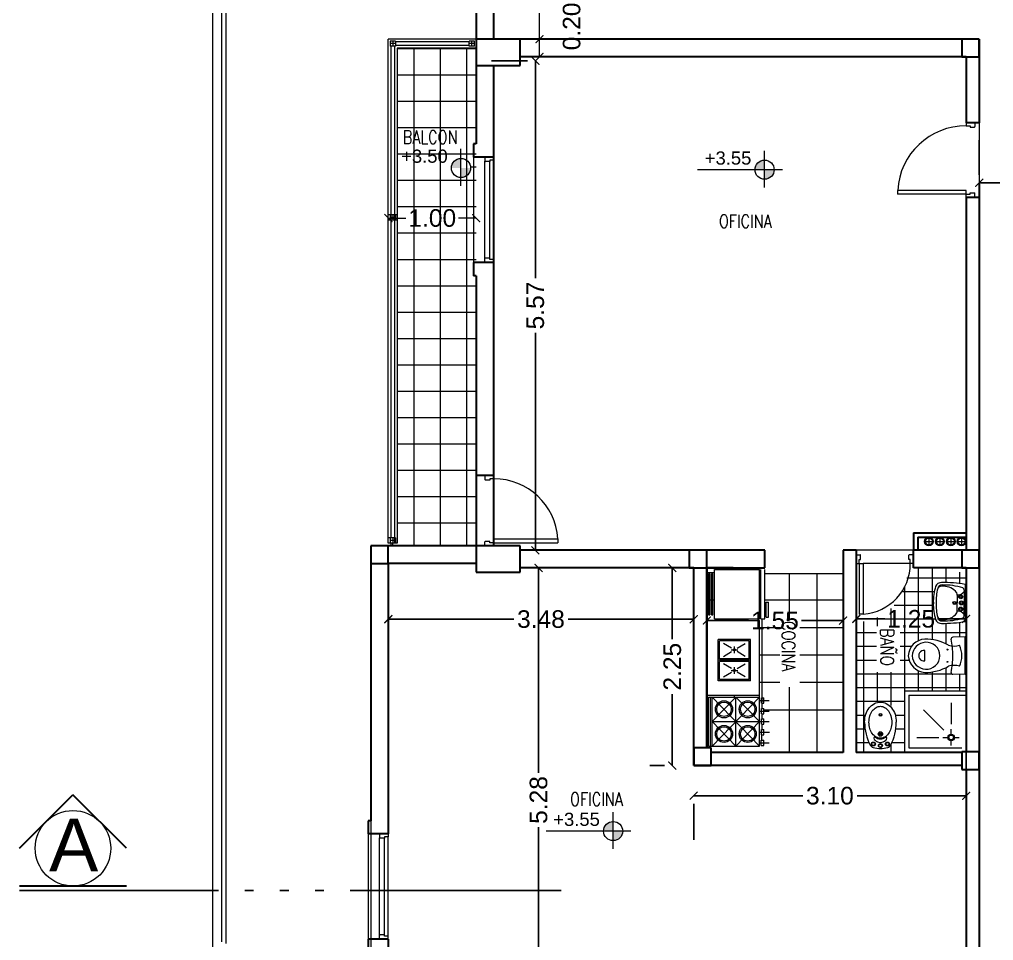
# Model space of a CAD drawing. Header units: millimetres. Extents: x 1578 to 2210, y 899 to 1032.
# Drawn here: x 1728.46 to 1739.54, y 992.49 to 1002.98 of the extents above; entities that cross this region are included whole.
import ezdxf

# ---------------------------------------------------------------- set-up
doc = ezdxf.new("R2010")
doc.units = ezdxf.units.MM
doc.linetypes.add('ACAD_ISO05W100', pattern=[36, 24, -3, 0, -3, 0, -3, 0, -3])
for name, color, linetype, lineweight in [('CARPINTERIA', 7, 'Continuous', 18), ('COTAS', 7, 'Continuous', 15), ('ESTRUCTURA', 3, 'Continuous', 30), ('LINEA DE CORTE', 7, 'ACAD_ISO05W100', 60), ('MUROS', 1, 'Continuous', 30), ('PISOS', 9, 'Continuous', 9), ('SANITARIOS', 7, 'Continuous', 20), ('TRAMAS', 7, 'Continuous', 15), ('UMBRALES', 7, 'Continuous', 18)]:
    doc.layers.add(name, color=color, linetype=linetype, lineweight=lineweight)
doc.styles.add('ROMANS', font='romans', dxfattribs={"height": 0.06})
doc.styles.add('STYLE1', font='ARIAL.TTF')
doc.dimstyles.get("Standard").update_dxf_attribs({"dimscale": 0, "dimtxt": 0.2, "dimasz": 0.09, "dimexe": 0.09, "dimexo": 0.5, "dimgap": 0.05, "dimtad": 0, "dimzin": 0, "dimdsep": 46, "dimtxsty": 'STYLE1', "dimblk1": 'ARCHTICK', "dimblk2": 'ARCHTICK', "dimsah": 1, "dimcen": 0, "dimadec": 0, "dimazin": 0, "dimtfac": 1, "dimtofl": 0, "dimtmove": 2, "dimatfit": 3, "dimldrblk": 'ARCHTICK', "dimfxl": 1, "dimtolj": 1, "dimtzin": 0, "dimarcsym": 0})

# ---------------------------------------------------------------- blocks, each defined once
blk = doc.blocks.new('_ARCHTICK')
at = {"color": 0, "linetype": 'ByBlock', "const_width": 0.15}
blk.add_lwpolyline([(-0.5, -0.5), (0.5, 0.5)], dxfattribs=at)
blk = doc.blocks.new('*D129')
at = {"layer": 'DEFPOINTS', "color": 0}
for p in [(1739.379, 1001.119), (1739.379, 1001.102), (1740.579, 996.122)]:
    blk.add_point(p, dxfattribs=at)
at = {"layer": 'TRAMAS', "color": 0, "lineweight": -2}
for p, q in [((1739.379, 1001.602), (1739.379, 1001.209)), ((1740.579, 996.622), (1740.579, 1001.209)), ((1739.379, 1001.119), (1739.679, 1001.119)), ((1740.579, 1001.119), (1740.279, 1001.119))]:
    blk.add_line(p, q, dxfattribs=at)
at = {"layer": 'TRAMAS', "color": 0, "lineweight": -2, "xscale": 0.09, "yscale": 0.09, "zscale": 0.09, "rotation": 180}
blk.add_blockref('_ARCHTICK', (1739.379, 1001.119), dxfattribs=at)
at = {"layer": 'TRAMAS', "color": 0, "lineweight": -2, "xscale": 0.09, "yscale": 0.09, "zscale": 0.09}
blk.add_blockref('_ARCHTICK', (1740.579, 1001.119), dxfattribs=at)
at = {"layer": 'TRAMAS', "color": 0, "insert": (1739.979, 1001.119), "char_height": 0.2, "attachment_point": 5, "style": 'STYLE1'}
blk.add_mtext('\\A1;1.20', dxfattribs=at)
blk = doc.blocks.new('*D130')
at = {"layer": 'DEFPOINTS', "color": 0}
for p in [(1737.979, 996.785), (1739.229, 996.735), (1737.979, 996.154)]:
    blk.add_point(p, dxfattribs=at)
at = {"layer": 'TRAMAS', "color": 0, "lineweight": -2}
for p, q in [((1737.979, 996.285), (1737.979, 996.064)), ((1739.229, 996.235), (1739.229, 996.064)), ((1737.979, 996.154), (1738.303, 996.154)), ((1739.229, 996.154), (1738.905, 996.154))]:
    blk.add_line(p, q, dxfattribs=at)
at = {"layer": 'TRAMAS', "color": 0, "lineweight": -2, "xscale": 0.09, "yscale": 0.09, "zscale": 0.09, "rotation": 180}
blk.add_blockref('_ARCHTICK', (1737.979, 996.154), dxfattribs=at)
at = {"layer": 'TRAMAS', "color": 0, "lineweight": -2, "xscale": 0.09, "yscale": 0.09, "zscale": 0.09}
blk.add_blockref('_ARCHTICK', (1739.229, 996.154), dxfattribs=at)
at = {"layer": 'TRAMAS', "color": 0, "insert": (1738.604, 996.154), "char_height": 0.2, "attachment_point": 5, "style": 'STYLE1'}
blk.add_mtext('\\A1;1.25', dxfattribs=at)
blk = doc.blocks.new('*D131')
at = {"layer": 'DEFPOINTS', "color": 0}
for p in [(1736.279, 996.135), (1736.279, 996.135), (1737.829, 996.154)]:
    blk.add_point(p, dxfattribs=at)
at = {"layer": 'TRAMAS', "color": 0, "lineweight": -2}
for p, q in [((1736.279, 996.135), (1736.753, 996.135)), ((1737.829, 996.135), (1737.355, 996.135)), ((1736.279, 995.635), (1736.279, 996.045)), ((1737.829, 995.654), (1737.829, 996.045))]:
    blk.add_line(p, q, dxfattribs=at)
at = {"layer": 'TRAMAS', "color": 0, "lineweight": -2, "xscale": 0.09, "yscale": 0.09, "zscale": 0.09, "rotation": 180}
blk.add_blockref('_ARCHTICK', (1736.279, 996.135), dxfattribs=at)
at = {"layer": 'TRAMAS', "color": 0, "lineweight": -2, "xscale": 0.09, "yscale": 0.09, "zscale": 0.09}
blk.add_blockref('_ARCHTICK', (1737.829, 996.135), dxfattribs=at)
at = {"layer": 'TRAMAS', "color": 0, "insert": (1737.054, 996.135), "char_height": 0.2, "attachment_point": 5, "style": 'STYLE1'}
blk.add_mtext('\\A1;1.55', dxfattribs=at)
blk = doc.blocks.new('*D132')
at = {"layer": 'DEFPOINTS', "color": 0}
for p in [(1732.654, 996.785), (1736.129, 996.735), (1732.654, 996.151)]:
    blk.add_point(p, dxfattribs=at)
at = {"layer": 'TRAMAS', "color": 0, "lineweight": -2}
for p, q in [((1732.654, 996.285), (1732.654, 996.061)), ((1736.129, 996.235), (1736.129, 996.061)), ((1732.654, 996.151), (1734.082, 996.151)), ((1736.129, 996.151), (1734.701, 996.151))]:
    blk.add_line(p, q, dxfattribs=at)
at = {"layer": 'TRAMAS', "color": 0, "lineweight": -2, "xscale": 0.09, "yscale": 0.09, "zscale": 0.09, "rotation": 180}
blk.add_blockref('_ARCHTICK', (1732.654, 996.151), dxfattribs=at)
at = {"layer": 'TRAMAS', "color": 0, "lineweight": -2, "xscale": 0.09, "yscale": 0.09, "zscale": 0.09}
blk.add_blockref('_ARCHTICK', (1736.129, 996.151), dxfattribs=at)
at = {"layer": 'TRAMAS', "color": 0, "insert": (1734.391, 996.151), "char_height": 0.2, "attachment_point": 5, "style": 'STYLE1'}
blk.add_mtext('\\A1;3.48', dxfattribs=at)
blk = doc.blocks.new('*D133')
at = {"layer": 'DEFPOINTS', "color": 0}
for p in [(1734.33, 1002.507), (1734.154, 996.935), (1734.327, 996.935)]:
    blk.add_point(p, dxfattribs=at)
at = {"layer": 'TRAMAS', "color": 0, "lineweight": -2}
for p, q in [((1733.83, 1002.507), (1734.237, 1002.507)), ((1734.327, 1002.507), (1734.327, 1000.031)), ((1734.327, 996.935), (1734.327, 999.411)), ((1734.654, 996.935), (1734.417, 996.935))]:
    blk.add_line(p, q, dxfattribs=at)
at = {"layer": 'TRAMAS', "color": 0, "lineweight": -2, "xscale": 0.09, "yscale": 0.09, "zscale": 0.09}
for p, rotation in [((1734.327, 1002.507), 90), ((1734.327, 996.935), 270)]:
    blk.add_blockref('_ARCHTICK', p, dxfattribs=dict(at, rotation=rotation))
at = {"layer": 'TRAMAS', "color": 0, "insert": (1734.327, 999.721), "char_height": 0.2, "attachment_point": 5, "rotation": 90, "style": 'STYLE1'}
blk.add_mtext('\\A1;5.57', dxfattribs=at)
blk = doc.blocks.new('*D134')
at = {"layer": 'DEFPOINTS', "color": 0}
for p in [(1734.154, 996.735), (1734.154, 991.452), (1734.364, 991.452)]:
    blk.add_point(p, dxfattribs=at)
at = {"layer": 'TRAMAS', "color": 0, "lineweight": -2}
for p, q in [((1734.364, 996.735), (1734.364, 994.403)), ((1734.654, 996.735), (1734.454, 996.735)), ((1734.364, 991.452), (1734.364, 993.783)), ((1734.654, 991.452), (1734.454, 991.452))]:
    blk.add_line(p, q, dxfattribs=at)
at = {"layer": 'TRAMAS', "color": 0, "lineweight": -2, "xscale": 0.09, "yscale": 0.09, "zscale": 0.09}
for p, rotation in [((1734.364, 996.735), 90), ((1734.364, 991.452), 270)]:
    blk.add_blockref('_ARCHTICK', p, dxfattribs=dict(at, rotation=rotation))
at = {"layer": 'TRAMAS', "color": 0, "insert": (1734.364, 994.093), "char_height": 0.2, "attachment_point": 5, "rotation": 90, "style": 'STYLE1'}
blk.add_mtext('\\A1;5.28', dxfattribs=at)
blk = doc.blocks.new('*D122')
at = {"layer": 'COTAS', "color": 0, "lineweight": -2}
for p, q in [((1735.629, 996.735), (1735.796, 996.735)), ((1735.886, 996.735), (1735.886, 995.922)), ((1735.886, 994.485), (1735.886, 995.298)), ((1735.629, 994.485), (1735.796, 994.485))]:
    blk.add_line(p, q, dxfattribs=at)
at = {"layer": 'DEFPOINTS', "color": 0}
for p in [(1736.129, 996.735), (1735.886, 994.485), (1736.129, 994.485)]:
    blk.add_point(p, dxfattribs=at)
at = {"layer": 'COTAS', "color": 0, "lineweight": -2, "xscale": 0.09, "yscale": 0.09, "zscale": 0.09}
for p, rotation in [((1735.886, 996.735), 90), ((1735.886, 994.485), 270)]:
    blk.add_blockref('_ARCHTICK', p, dxfattribs=dict(at, rotation=rotation))
at = {"layer": 'COTAS', "color": 0, "insert": (1735.886, 995.61), "char_height": 0.2, "attachment_point": 5, "rotation": 90, "style": 'STYLE1'}
blk.add_mtext('\\A1;2.25', dxfattribs=at)
blk = doc.blocks.new('*D121')
at = {"layer": 'COTAS', "color": 0, "lineweight": -2}
for p, q in [((1739.229, 994.641), (1739.229, 994.231)), ((1736.129, 994.141), (1737.37, 994.141)), ((1739.229, 994.141), (1737.988, 994.141)), ((1736.129, 993.641), (1736.129, 994.051))]:
    blk.add_line(p, q, dxfattribs=at)
at = {"layer": 'DEFPOINTS', "color": 0}
for p in [(1736.129, 994.141), (1739.229, 994.141), (1739.229, 994.141)]:
    blk.add_point(p, dxfattribs=at)
at = {"layer": 'COTAS', "color": 0, "lineweight": -2, "xscale": 0.09, "yscale": 0.09, "zscale": 0.09, "rotation": 180}
blk.add_blockref('_ARCHTICK', (1736.129, 994.141), dxfattribs=at)
at = {"layer": 'COTAS', "color": 0, "lineweight": -2, "xscale": 0.09, "yscale": 0.09, "zscale": 0.09}
blk.add_blockref('_ARCHTICK', (1739.229, 994.141), dxfattribs=at)
at = {"layer": 'COTAS', "color": 0, "insert": (1737.679, 994.141), "char_height": 0.2, "attachment_point": 5, "style": 'STYLE1'}
blk.add_mtext('\\A1;3.10', dxfattribs=at)

msp = doc.modelspace()

# ---------------------------------------------------------------- hatches: boundary and pattern name
at = {"layer": 'COTAS', "ltscale": 0.1}
h = msp.add_hatch(color=256, dxfattribs=at)
h.paths.add_polyline_path([(1733.481, 1001.287), (1733.589, 1001.287, -0.414214), (1733.481, 1001.178)])
h.paths.add_polyline_path([(1733.481, 1001.396), (1733.481, 1001.287), (1733.372, 1001.287, -0.414214)])
h = msp.add_hatch(color=256, dxfattribs=at)
h.paths.add_polyline_path([(1736.936, 1001.267), (1737.045, 1001.267, -0.414214), (1736.936, 1001.158)])
h.paths.add_polyline_path([(1736.936, 1001.375), (1736.936, 1001.267), (1736.828, 1001.267, -0.414214)])
h = msp.add_hatch(color=256, dxfattribs=at)
h.paths.add_polyline_path([(1735.212, 993.739), (1735.321, 993.739, -0.414214), (1735.212, 993.63)])
h.paths.add_polyline_path([(1735.212, 993.848), (1735.212, 993.739), (1735.103, 993.739, -0.414214)])

# ---------------------------------------------------------------- linework, layer by layer
at = {"color": 0, "linetype": 'ByBlock', "const_width": 0.0135}
msp.add_lwpolyline([(1734.33, 1002.507), (1734.42, 1002.597)], dxfattribs=at)
at = {"layer": 'CARPINTERIA'}
for p, q in [((1739.229, 1001.802), (1739.229, 1001.767)), ((1739.229, 1001.802), (1739.329, 1001.802)), ((1739.229, 1001.767), (1739.274, 1001.767)), ((1739.274, 1001.767), (1739.274, 1001.752)), ((1739.274, 1001.752), (1739.324, 1001.752)), ((1739.329, 1001.802), (1739.329, 1001.757)), ((1733.754, 1001.41), (1733.754, 1001.365)), ((1733.854, 1001.41), (1733.754, 1001.41)), ((1733.854, 1001.41), (1733.854, 1001.375)), ((1733.754, 1000.255), (1733.754, 1001.365)), ((1733.809, 1001.36), (1733.759, 1001.36)), ((1733.854, 1001.375), (1733.809, 1001.375)), ((1733.809, 1001.375), (1733.809, 1001.36)), ((1733.809, 1000.26), (1733.809, 1001.36)), ((1733.854, 1000.245), (1733.854, 1001.375)), ((1739.229, 1001.032), (1738.45, 1001.032)), ((1738.45, 1001.032), (1738.45, 1000.987)), ((1739.229, 1000.987), (1738.45, 1000.987)), ((1739.229, 1000.987), (1739.229, 1001.032)), ((1739.229, 1000.987), (1739.274, 1000.987)), ((1739.229, 1000.952), (1739.229, 1000.987)), ((1739.229, 1000.952), (1739.329, 1000.952)), ((1739.274, 1001.002), (1739.324, 1001.002)), ((1739.274, 1000.987), (1739.274, 1001.002)), ((1739.329, 1000.952), (1739.329, 1000.997)), ((1733.754, 1000.21), (1733.754, 1000.255)), ((1733.854, 1000.21), (1733.754, 1000.21)), ((1733.809, 1000.26), (1733.759, 1000.26)), ((1733.809, 1000.245), (1733.809, 1000.26)), ((1733.854, 1000.245), (1733.809, 1000.245)), ((1733.854, 1000.21), (1733.854, 1000.245)), ((1733.754, 997.785), (1733.754, 997.74)), ((1733.854, 997.785), (1733.754, 997.785)), ((1733.809, 997.735), (1733.759, 997.735)), ((1733.854, 997.75), (1733.809, 997.75)), ((1733.809, 997.75), (1733.809, 997.735)), ((1733.854, 997.785), (1733.854, 997.75)), ((1733.854, 997.785), (1733.854, 997.75)), ((1733.854, 997.065), (1734.583, 997.065)), ((1733.854, 997.02), (1733.854, 997.065)), ((1734.583, 997.065), (1734.583, 997.02)), ((1733.754, 996.985), (1733.754, 997.03)), ((1733.854, 996.985), (1733.754, 996.985)), ((1733.809, 997.035), (1733.759, 997.035)), ((1733.809, 997.02), (1733.809, 997.035)), ((1733.854, 997.02), (1733.809, 997.02)), ((1733.854, 997.02), (1734.583, 997.02)), ((1733.854, 996.985), (1733.854, 997.02)), ((1737.979, 996.885), (1738.024, 996.885)), ((1737.979, 996.785), (1737.979, 996.885)), ((1738.029, 996.83), (1738.029, 996.88)), ((1738.579, 996.83), (1738.579, 996.88)), ((1738.629, 996.885), (1738.584, 996.885)), ((1738.629, 996.785), (1738.629, 996.885)), ((1737.979, 996.785), (1738.014, 996.785)), ((1738.014, 996.83), (1738.029, 996.83)), ((1738.014, 996.785), (1738.014, 996.83)), ((1738.014, 996.785), (1738.014, 996.207)), ((1738.014, 996.785), (1738.059, 996.785)), ((1738.059, 996.785), (1738.059, 996.207)), ((1738.594, 996.83), (1738.579, 996.83)), ((1738.594, 996.785), (1738.594, 996.83)), ((1738.629, 996.785), (1738.594, 996.785)), ((1738.059, 996.207), (1738.014, 996.207)), ((1732.554, 993.707), (1732.554, 993.662)), ((1732.654, 993.707), (1732.554, 993.707)), ((1732.554, 992.552), (1732.554, 993.662)), ((1732.609, 993.657), (1732.559, 993.657)), ((1732.654, 993.672), (1732.609, 993.672)), ((1732.609, 993.672), (1732.609, 993.657)), ((1732.609, 992.557), (1732.609, 993.657)), ((1732.654, 993.707), (1732.654, 993.672)), ((1732.654, 992.542), (1732.654, 993.672)), ((1732.554, 992.507), (1732.554, 992.552)), ((1732.609, 992.557), (1732.559, 992.557)), ((1732.609, 992.542), (1732.609, 992.557)), ((1732.654, 992.542), (1732.609, 992.542)), ((1732.654, 992.507), (1732.654, 992.542)), ((1732.654, 992.507), (1732.554, 992.507))]:
    msp.add_line(p, q, dxfattribs=at)
for centre, radius, start, end in [((1739.229, 1000.987), 0.78, 90, 176.6926), ((1739.324, 1001.757), 0.005, 270, 0), ((1733.759, 1001.365), 0.005, 180, 270), ((1739.324, 1000.997), 0.005, 0, 90), ((1733.759, 1000.255), 0.005, 90, 180), ((1733.759, 997.74), 0.005, 180, 270), ((1733.854, 997.02), 0.73, 3.5342, 90), ((1733.759, 997.03), 0.005, 90, 180), ((1738.024, 996.88), 0.005, 0, 90), ((1738.584, 996.88), 0.005, 90, 180), ((1738.014, 996.785), 0.58, 274.4498, 0), ((1732.559, 993.662), 0.005, 180, 270), ((1732.559, 992.552), 0.005, 90, 180)]:
    msp.add_arc(centre, radius, start, end, dxfattribs=at)
at = {"layer": 'COTAS', "ltscale": 0.05}
for p, q in [((1734.375, 1002.552), (1734.375, 1003.441)), ((1734.654, 1002.552), (1734.465, 1002.552)), ((1732.654, 1000.716), (1732.854, 1000.716)), ((1733.654, 1000.716), (1733.454, 1000.716))]:
    msp.add_line(p, q, dxfattribs=at)
at = {"layer": 'COTAS', "ltscale": 0.1}
for p, q in [((1733.481, 1001.084), (1733.481, 1001.503)), ((1736.936, 1001.063), (1736.936, 1001.483)), ((1737.14, 1001.267), (1736.173, 1001.267)), ((1738.806, 997.085), (1738.806, 996.985)), ((1738.931, 997.085), (1738.931, 996.985)), ((1739.056, 997.085), (1739.056, 996.985)), ((1739.177, 997.085), (1739.177, 996.985)), ((1738.756, 997.035), (1738.856, 997.035)), ((1738.881, 997.035), (1738.981, 997.035)), ((1739.006, 997.035), (1739.106, 997.035)), ((1739.127, 997.035), (1739.227, 997.035)), ((1735.212, 993.536), (1735.212, 993.955)), ((1735.415, 993.739), (1734.449, 993.739))]:
    msp.add_line(p, q, dxfattribs=at)
for centre, radius in [((1733.481, 1001.287), 0.109), ((1736.936, 1001.267), 0.109), ((1729.065, 993.543), 0.43), ((1735.212, 993.739), 0.109)]:
    msp.add_circle(centre, radius, dxfattribs=at)
at = {"layer": 'ESTRUCTURA', "ltscale": 0.05}
for p, q in [((1733.654, 1002.752), (1733.654, 1002.452)), ((1734.154, 1002.752), (1733.654, 1002.752)), ((1734.154, 1002.452), (1734.154, 1002.752)), ((1739.179, 1002.752), (1739.179, 1002.552)), ((1739.379, 1002.752), (1739.179, 1002.752)), ((1739.379, 1002.552), (1739.379, 1002.752)), ((1739.179, 1002.552), (1739.379, 1002.552)), ((1733.654, 1002.452), (1734.154, 1002.452)), ((1732.454, 996.985), (1732.454, 996.785)), ((1732.654, 996.985), (1732.454, 996.985)), ((1732.654, 996.785), (1732.654, 996.985)), ((1733.654, 996.985), (1733.654, 996.685)), ((1734.154, 996.985), (1733.654, 996.985)), ((1734.154, 996.685), (1734.154, 996.985)), ((1736.079, 996.935), (1736.079, 996.735)), ((1736.279, 996.935), (1736.079, 996.935)), ((1736.279, 996.735), (1736.279, 996.935)), ((1739.179, 996.935), (1739.179, 996.735)), ((1739.379, 996.935), (1739.179, 996.935)), ((1739.379, 996.735), (1739.379, 996.935)), ((1732.454, 996.785), (1732.654, 996.785)), ((1736.079, 996.735), (1736.279, 996.735)), ((1739.179, 996.735), (1739.379, 996.735)), ((1733.654, 996.685), (1734.154, 996.685)), ((1736.129, 994.685), (1736.129, 994.485)), ((1736.329, 994.685), (1736.129, 994.685)), ((1736.329, 994.485), (1736.329, 994.685)), ((1739.179, 994.641), (1739.179, 994.441)), ((1739.379, 994.641), (1739.179, 994.641)), ((1739.379, 994.441), (1739.379, 994.641)), ((1736.129, 994.485), (1736.329, 994.485)), ((1739.179, 994.441), (1739.379, 994.441))]:
    msp.add_line(p, q, dxfattribs=at)
at = {"layer": 'LINEA DE CORTE', "lineweight": -2, "ltscale": 0.1}
msp.add_line((1734.62, 993.063), (1728.457, 993.063), dxfattribs=at)
at = {"layer": 'MUROS'}
for p, q in [((1733.654, 1004.952), (1733.654, 1001.56)), ((1733.854, 1002.752), (1733.854, 1004.952)), ((1739.379, 1002.752), (1734.154, 1002.752)), ((1739.379, 1002.752), (1739.379, 1001.802)), ((1739.229, 1002.552), (1734.154, 1002.552)), ((1739.229, 1002.552), (1739.229, 1001.802)), ((1733.854, 996.985), (1733.854, 1002.452)), ((1739.379, 1001.802), (1739.229, 1001.802)), ((1733.654, 1001.56), (1733.624, 1001.56)), ((1733.624, 1001.56), (1733.624, 1001.41)), ((1733.854, 1001.41), (1733.624, 1001.41)), ((1739.379, 1001.102), (1739.379, 991.052)), ((1739.229, 1000.952), (1739.229, 996.935)), ((1739.379, 1000.952), (1739.229, 1000.952)), ((1733.854, 1000.21), (1733.624, 1000.21)), ((1733.624, 1000.21), (1733.624, 1000.06)), ((1733.654, 1000.06), (1733.624, 1000.06)), ((1733.654, 1000.06), (1733.654, 996.985)), ((1733.854, 997.785), (1733.654, 997.785)), ((1738.629, 997.135), (1738.629, 996.935)), ((1738.629, 997.135), (1739.229, 997.135)), ((1738.679, 997.085), (1739.229, 997.085)), ((1738.679, 997.085), (1738.679, 996.935)), ((1739.229, 997.085), (1739.229, 996.935)), ((1732.454, 996.985), (1732.454, 993.857)), ((1733.654, 996.985), (1732.454, 996.985)), ((1736.94, 996.935), (1734.154, 996.935)), ((1736.94, 996.735), (1736.94, 996.935)), ((1737.829, 996.935), (1737.829, 994.635)), ((1737.979, 996.935), (1737.829, 996.935)), ((1737.979, 996.935), (1737.979, 994.635)), ((1739.229, 996.935), (1738.629, 996.935)), ((1738.629, 996.735), (1738.629, 996.935)), ((1739.229, 996.935), (1738.679, 996.935)), ((1739.229, 996.935), (1738.779, 996.935)), ((1732.654, 996.785), (1732.654, 993.707)), ((1733.654, 996.785), (1732.654, 996.785)), ((1736.129, 996.735), (1734.154, 996.735)), ((1736.129, 994.485), (1736.129, 996.735)), ((1736.579, 996.735), (1736.279, 996.735)), ((1736.279, 996.735), (1736.279, 994.685)), ((1736.279, 994.685), (1736.279, 996.735)), ((1736.279, 996.735), (1736.94, 996.735)), ((1739.229, 996.735), (1738.629, 996.735)), ((1739.229, 996.735), (1739.229, 994.641)), ((1739.229, 996.685), (1739.229, 995.285)), ((1739.229, 995.285), (1739.229, 994.685)), ((1737.829, 994.635), (1736.329, 994.635)), ((1738.929, 994.635), (1737.979, 994.635)), ((1739.179, 994.635), (1737.979, 994.635)), ((1739.179, 994.485), (1736.129, 994.485)), ((1739.229, 994.441), (1739.229, 991.052)), ((1732.454, 993.857), (1732.424, 993.857)), ((1732.424, 993.857), (1732.424, 993.707)), ((1732.654, 993.707), (1732.424, 993.707)), ((1732.654, 992.507), (1732.424, 992.507)), ((1732.424, 992.507), (1732.424, 992.357)), ((1732.654, 992.507), (1732.654, 991.402))]:
    msp.add_line(p, q, dxfattribs=at)
at = {"layer": 'MUROS', "color": 0, "ltscale": 0.15}
for p, q in [((1728.457, 993.543), (1729.065, 994.151)), ((1729.674, 993.543), (1729.065, 994.151)), ((1729.674, 993.113), (1728.457, 993.113))]:
    msp.add_line(p, q, dxfattribs=at)
at = {"layer": 'PISOS', "ltscale": 0.05}
for p, q in [((1733.654, 1002.643), (1732.754, 1002.643)), ((1732.948, 996.985), (1732.948, 1002.652)), ((1733.248, 996.985), (1733.248, 1002.652)), ((1733.548, 996.985), (1733.548, 1002.652)), ((1733.654, 1002.343), (1732.754, 1002.343)), ((1733.654, 1002.043), (1732.754, 1002.043)), ((1733.654, 1001.743), (1732.754, 1001.743)), ((1733.654, 1001.443), (1732.754, 1001.443)), ((1733.654, 1001.297), (1733.589, 1001.297)), ((1733.654, 1001.143), (1732.754, 1001.143)), ((1733.654, 1000.843), (1732.754, 1000.843)), ((1733.654, 1000.543), (1732.754, 1000.543)), ((1733.654, 1000.243), (1732.754, 1000.243)), ((1733.654, 999.943), (1732.754, 999.943)), ((1733.654, 999.643), (1732.754, 999.643)), ((1733.654, 999.343), (1732.754, 999.343)), ((1733.654, 999.043), (1732.754, 999.043)), ((1733.654, 998.743), (1732.754, 998.743)), ((1733.654, 998.443), (1732.754, 998.443)), ((1733.654, 998.143), (1732.754, 998.143)), ((1733.654, 997.843), (1732.754, 997.843)), ((1733.654, 997.543), (1732.754, 997.543)), ((1733.654, 997.243), (1732.754, 997.243)), ((1738.685, 996.735), (1738.685, 995.906)), ((1738.842, 996.735), (1738.842, 995.918)), ((1738.998, 996.735), (1738.998, 996.567)), ((1736.364, 996.679), (1736.279, 996.679)), ((1737.829, 996.667), (1736.94, 996.667)), ((1737.216, 996.667), (1737.216, 996.152)), ((1737.529, 996.667), (1737.529, 994.635)), ((1738.554, 996.623), (1739.229, 996.623)), ((1739.154, 996.685), (1739.154, 996.555)), ((1738.529, 996.517), (1738.529, 995.335)), ((1738.51, 996.467), (1738.867, 996.467)), ((1739.22, 996.467), (1739.229, 996.467)), ((1736.299, 996.367), (1736.279, 996.367)), ((1736.33, 996.367), (1736.313, 996.367)), ((1736.364, 996.367), (1736.345, 996.367)), ((1737.829, 996.367), (1736.94, 996.367)), ((1738.409, 996.31), (1738.856, 996.31)), ((1739.22, 996.31), (1739.229, 996.31)), ((1738.217, 996.171), (1738.217, 996.07)), ((1738.373, 996.274), (1738.373, 996.07)), ((1736.591, 996.155), (1736.591, 996.135)), ((1736.904, 996.155), (1736.904, 995.205)), ((1738.06, 996.126), (1738.06, 994.649)), ((1738.175, 996.154), (1738.88, 996.154)), ((1738.998, 996.104), (1738.998, 995.871)), ((1739.154, 996.116), (1739.154, 995.947)), ((1739.22, 996.154), (1739.229, 996.154)), ((1737.111, 996.054), (1736.879, 996.054)), ((1737.829, 996.054), (1737.336, 996.054)), ((1737.979, 995.998), (1738.21, 995.998)), ((1738.478, 995.998), (1739.229, 995.998)), ((1737.979, 995.842), (1738.21, 995.842)), ((1738.478, 995.842), (1738.608, 995.842)), ((1739.22, 995.842), (1739.229, 995.842)), ((1737.111, 995.742), (1736.879, 995.742)), ((1737.829, 995.742), (1737.336, 995.742)), ((1737.979, 995.685), (1738.21, 995.685)), ((1738.478, 995.685), (1738.579, 995.685)), ((1739.22, 995.685), (1739.229, 995.685)), ((1737.979, 995.529), (1739.065, 995.529)), ((1738.217, 995.546), (1738.217, 995.209)), ((1738.373, 995.546), (1738.373, 995.168)), ((1738.685, 995.564), (1738.685, 995.335)), ((1738.842, 995.55), (1738.842, 995.335)), ((1738.998, 995.598), (1738.998, 995.335)), ((1739.154, 995.523), (1739.154, 995.335)), ((1739.22, 995.529), (1739.229, 995.529)), ((1737.111, 995.429), (1736.879, 995.429)), ((1737.829, 995.429), (1737.336, 995.429)), ((1736.591, 995.285), (1736.591, 995.265)), ((1737.216, 995.376), (1737.216, 994.635)), ((1737.979, 995.373), (1739.229, 995.373)), ((1736.904, 995.195), (1736.904, 995.135)), ((1737.979, 995.217), (1738.529, 995.217)), ((1736.904, 995.075), (1736.904, 995.015)), ((1737.829, 995.117), (1736.929, 995.117)), ((1736.904, 994.955), (1736.904, 994.895)), ((1737.979, 995.06), (1738.086, 995.06)), ((1738.086, 995.06), (1738.086, 995.06)), ((1738.239, 995.06), (1738.269, 995.06)), ((1738.422, 995.06), (1738.529, 995.06)), ((1738.422, 995.06), (1738.422, 995.06)), ((1737.979, 994.904), (1738.079, 994.904)), ((1738.429, 994.904), (1738.529, 994.904)), ((1736.902, 994.835), (1736.902, 994.774)), ((1737.979, 994.748), (1738.122, 994.748)), ((1738.386, 994.748), (1738.529, 994.748)), ((1738.373, 994.721), (1738.373, 994.635))]:
    msp.add_line(p, q, dxfattribs=at)
at = {"layer": 'SANITARIOS'}
for p, q in [((1732.734, 1002.732), (1732.674, 1002.732)), ((1732.674, 1002.732), (1732.674, 1002.672)), ((1732.704, 1002.732), (1732.704, 1002.672)), ((1732.734, 1002.732), (1732.734, 1002.672)), ((1733.574, 1002.722), (1732.734, 1002.722)), ((1733.634, 1002.732), (1733.574, 1002.732)), ((1733.574, 1002.672), (1733.574, 1002.732)), ((1733.604, 1002.672), (1733.604, 1002.732)), ((1733.634, 1002.672), (1733.634, 1002.732)), ((1732.734, 1002.702), (1732.674, 1002.702)), ((1732.734, 1002.672), (1732.674, 1002.672)), ((1732.684, 1002.672), (1732.684, 997.075)), ((1732.724, 1002.672), (1732.724, 997.015)), ((1733.574, 1002.682), (1732.734, 1002.682)), ((1733.634, 1002.702), (1733.574, 1002.702)), ((1733.634, 1002.672), (1733.574, 1002.672)), ((1732.754, 1000.752), (1732.654, 1000.752)), ((1732.734, 1000.752), (1732.674, 1000.752)), ((1732.674, 1000.752), (1732.674, 1000.692)), ((1732.674, 1000.752), (1732.674, 1000.692)), ((1732.734, 1000.722), (1732.674, 1000.722)), ((1732.734, 1000.722), (1732.674, 1000.722)), ((1732.704, 1000.752), (1732.704, 1000.692)), ((1732.704, 1000.752), (1732.704, 1000.692)), ((1732.734, 1000.752), (1732.734, 1000.692)), ((1732.734, 1000.752), (1732.734, 1000.692)), ((1732.754, 1000.692), (1732.654, 1000.692)), ((1732.734, 1000.692), (1732.674, 1000.692)), ((1732.734, 997.075), (1732.654, 997.075)), ((1732.674, 997.075), (1732.674, 997.015)), ((1732.704, 997.075), (1732.704, 997.015)), ((1732.734, 997.075), (1732.734, 997.015)), ((1732.754, 997.015), (1732.654, 997.015)), ((1732.734, 997.045), (1732.674, 997.045)), ((1732.684, 997.015), (1732.684, 996.985)), ((1732.704, 996.985), (1732.704, 997.015)), ((1736.299, 996.202), (1736.299, 996.669)), ((1736.299, 996.669), (1736.313, 996.669)), ((1736.313, 996.202), (1736.313, 996.669)), ((1736.33, 996.202), (1736.33, 996.669)), ((1736.33, 996.669), (1736.345, 996.669)), ((1736.345, 996.202), (1736.345, 996.669)), ((1736.364, 996.155), (1736.364, 996.715)), ((1736.364, 996.715), (1736.879, 996.715)), ((1736.879, 996.155), (1736.879, 996.715)), ((1736.894, 996.155), (1736.894, 996.715)), ((1736.94, 996.155), (1736.94, 996.715)), ((1739.22, 996.546), (1739.22, 996.126)), ((1739.129, 996.423), (1739.128, 996.336)), ((1739.207, 996.481), (1739.207, 996.336)), ((1736.952, 996.343), (1736.979, 996.343)), ((1736.952, 996.172), (1736.952, 996.343)), ((1736.979, 996.172), (1736.979, 996.343)), ((1739.129, 996.248), (1739.128, 996.336)), ((1739.207, 996.191), (1739.207, 996.335)), ((1736.299, 996.202), (1736.313, 996.202)), ((1736.33, 996.202), (1736.345, 996.202)), ((1736.879, 996.172), (1736.894, 996.172)), ((1736.952, 996.172), (1736.979, 996.172)), ((1736.279, 996.135), (1736.879, 996.135)), ((1736.364, 996.155), (1736.879, 996.155)), ((1736.879, 995.235), (1736.879, 996.135)), ((1736.894, 996.155), (1736.94, 996.155)), ((1739.22, 995.949), (1739.077, 995.945)), ((1739.22, 995.521), (1739.22, 995.949)), ((1736.408, 995.451), (1736.408, 995.919)), ((1736.776, 995.451), (1736.776, 995.919)), ((1738.758, 995.677), (1738.758, 995.793)), ((1739.22, 995.521), (1739.077, 995.525)), ((1736.279, 995.285), (1736.879, 995.285)), ((1738.529, 995.335), (1739.229, 995.335)), ((1738.579, 995.285), (1739.229, 995.285)), ((1736.299, 994.705), (1736.299, 995.265)), ((1736.299, 995.265), (1736.879, 995.265)), ((1736.319, 994.705), (1736.319, 995.265)), ((1736.339, 994.705), (1736.339, 995.265)), ((1736.879, 994.705), (1736.879, 995.265)), ((1736.899, 995.195), (1736.899, 995.255)), ((1736.899, 995.255), (1736.929, 995.255)), ((1736.899, 995.195), (1736.929, 995.195)), ((1736.929, 995.195), (1736.929, 995.255)), ((1736.899, 995.075), (1736.899, 995.135)), ((1736.899, 995.135), (1736.929, 995.135)), ((1736.899, 995.075), (1736.929, 995.075)), ((1736.929, 995.075), (1736.929, 995.135)), ((1736.899, 995.015), (1736.929, 995.015)), ((1736.899, 994.955), (1736.899, 995.015)), ((1736.899, 994.955), (1736.929, 994.955)), ((1736.929, 994.955), (1736.929, 995.015)), ((1736.899, 994.895), (1736.929, 994.895)), ((1736.899, 994.835), (1736.899, 994.895)), ((1736.929, 994.835), (1736.929, 994.895)), ((1738.236, 994.844), (1738.273, 994.844)), ((1736.898, 994.714), (1736.898, 994.774)), ((1736.898, 994.774), (1736.928, 994.774)), ((1736.899, 994.835), (1736.929, 994.835)), ((1736.928, 994.714), (1736.928, 994.774)), ((1736.299, 994.705), (1736.879, 994.705)), ((1736.898, 994.714), (1736.928, 994.714))]:
    msp.add_line(p, q, dxfattribs=at)
at = {"layer": 'SANITARIOS', "ltscale": 0.1}
for p, q in [((1736.776, 995.919), (1736.408, 995.919)), ((1736.776, 995.451), (1736.408, 995.451)), ((1738.529, 995.335), (1738.529, 994.635)), ((1738.579, 995.285), (1738.579, 994.685)), ((1738.579, 994.685), (1739.179, 994.685))]:
    msp.add_line(p, q, dxfattribs=at)
at = {"layer": 'SANITARIOS'}
msp.add_lwpolyline([(1738.074, 994.977, -0.078096), (1738.088, 995.068, -0.087581), (1738.127, 995.141, -0.105483), (1738.187, 995.192, -0.122922), (1738.254, 995.208, -0.122922), (1738.32, 995.192, -0.105483), (1738.381, 995.141, -0.087581), (1738.42, 995.068, -0.078096), (1738.434, 994.977, -0.078096)], format="xyb", dxfattribs=at)
msp.add_lwpolyline([(1738.124, 994.977, -0.072126), (1738.134, 995.049, -0.083404), (1738.162, 995.106, -0.106649), (1738.207, 995.146, -0.131998), (1738.254, 995.159, -0.131998), (1738.301, 995.146, -0.106649), (1738.346, 995.106, -0.083404), (1738.373, 995.049, -0.072126), (1738.384, 994.977, -0.072126), (1738.373, 994.905, -0.083404), (1738.346, 994.848, -0.106649), (1738.301, 994.808, -0.131998), (1738.254, 994.795, -0.131998), (1738.207, 994.808, -0.106649), (1738.162, 994.848, -0.083404), (1738.134, 994.905, -0.072126)], format="xyb", close=True, dxfattribs=at)
for centre, radius in [((1739.169, 996.406), 0.0225), ((1739.169, 996.406), 0.0125), ((1739.097, 996.336), 0.0175), ((1739.097, 996.336), 0.0125), ((1739.167, 996.266), 0.0225), ((1739.175, 996.336), 0.0225), ((1739.175, 996.336), 0.0125), ((1739.167, 996.266), 0.0125), ((1739.016, 995.805), 0.005), ((1739.016, 995.665), 0.005), ((1738.254, 995.062), 0.015), ((1738.254, 994.844), 0.0255), ((1738.254, 994.844), 0.015), ((1738.174, 994.73), 0.0225), ((1738.174, 994.73), 0.0175), ((1738.254, 994.712), 0.0225), ((1738.254, 994.712), 0.0175), ((1738.334, 994.73), 0.0225), ((1738.334, 994.73), 0.0175)]:
    msp.add_circle(centre, radius, dxfattribs=at)
at = {"layer": 'SANITARIOS', "ltscale": 0.1}
for centre in [(1736.474, 995.125), (1736.744, 995.125), (1736.474, 994.845), (1736.744, 994.845)]:
    msp.add_circle(centre, 0.0972, dxfattribs=at)
at = {"layer": 'SANITARIOS'}
for centre, radius, start, end in [((1739.427, 996.354), 0.571, 162.6387, 181.8446), ((1738.947, 996.497), 0.0706, 87.6968, 157.0165), ((1738.95, 996.48), 0.0473, 89.1239, 171.1692), ((1738.954, 996.492), 0.0484, 86.5617, 170.9363), ((1738.964, 995.072), 1.496, 80.1616, 90.5414), ((1738.963, 996.318), 0.209, 46.5129, 93.3211), ((1738.98, 995.853), 0.687, 71.9157, 91.9496), ((1739.176, 996.481), 0.0314, 359.6348, 55.834), ((1739.544, 996.344), 0.657, 166.3048, 180.7343), ((1739.066, 996.422), 0.0628, 1.2573, 49.741), ((1739.134, 996.514), 0.0864, 266.1572, 327.7244), ((1739.427, 996.317), 0.571, 178.1554, 197.3613), ((1739.544, 996.327), 0.657, 179.2657, 193.6952), ((1738.95, 996.192), 0.0473, 188.8308, 270.8761), ((1738.954, 996.179), 0.0484, 189.0637, 273.4383), ((1738.963, 996.353), 0.209, 266.6789, 313.4871), ((1739.066, 996.249), 0.0628, 310.259, 358.7427), ((1739.134, 996.157), 0.0864, 32.2756, 93.8428), ((1739.176, 996.19), 0.0314, 304.166, 0.3652), ((1738.947, 996.174), 0.0706, 202.9835, 272.3032), ((1738.964, 997.599), 1.496, 269.4586, 279.8384), ((1738.98, 996.818), 0.687, 268.0504, 288.0843), ((1738.772, 995.723), 0.202, 94.0135, 176.6161), ((1738.774, 995.731), 0.157, 92.9132, 178.4367), ((1738.76, 995.371), 0.553, 60.8161, 90.2217), ((1738.777, 995.735), 0.153, 359.9783, 94.1093), ((1739.091, 996.047), 0.202, 252.3857, 288.1803), ((1739.076, 995.928), 0.0165, 88.6254, 192.3294), ((1738.207, 995.755), 0.87, 358.6711, 11.2553), ((1738.909, 995.735), 0.272, 333.845, 26.155), ((1738.775, 995.748), 0.205, 183.6765, 265.2678), ((1738.774, 995.739), 0.157, 181.5633, 267.0868), ((1738.749, 995.735), 0.0591, 81.3284, 278.6716), ((1738.777, 995.735), 0.153, 265.8912, 359.8055), ((1738.207, 995.715), 0.87, 348.7447, 1.3289), ((1739.092, 995.429), 0.196, 71.5468, 108.4532), ((1738.761, 996.087), 0.543, 269.6446, 299.6338), ((1739.076, 995.541), 0.0165, 167.6706, 271.3746), ((1738.64, 994.976), 0.566, 179.92, 207.3311), ((1737.868, 994.977), 0.566, 332.6689, 0.08), ((1738.19, 994.798), 0.0105, 65.4347, 189.159), ((1738.214, 994.8), 0.035, 185.8416, 231.7877), ((1738.258, 994.848), 0.0999, 229.0365, 267.6538), ((1738.253, 994.89), 0.101, 234.2086, 270.3876), ((1738.255, 994.89), 0.101, 269.6124, 305.7914), ((1738.25, 994.848), 0.0999, 272.3462, 310.9635), ((1738.318, 994.798), 0.0105, 350.841, 114.5653), ((1738.294, 994.8), 0.035, 308.2123, 354.1584), ((1738.192, 994.75), 0.0638, 211.2793, 250.5744), ((1738.251, 994.976), 0.297, 254.3098, 270.9181), ((1738.257, 994.976), 0.297, 269.0819, 285.6902), ((1738.316, 994.75), 0.0638, 289.4256, 328.7207)]:
    msp.add_arc(centre, radius, start, end, dxfattribs=at)
at = {"layer": 'TRAMAS'}
for p, q in [((1730.754, 1006.702), (1730.754, 992.48)), ((1730.804, 1006.702), (1730.804, 992.458)), ((1732.454, 996.752), (1732.454, 984.532)), ((1736.423, 995.7), (1736.423, 995.904)), ((1736.761, 995.904), (1736.423, 995.904)), ((1736.761, 995.7), (1736.761, 995.904)), ((1736.776, 995.685), (1736.408, 995.685)), ((1736.761, 995.7), (1736.423, 995.7)), ((1736.761, 995.67), (1736.423, 995.67)), ((1736.423, 995.466), (1736.423, 995.67)), ((1736.761, 995.466), (1736.761, 995.67)), ((1736.761, 995.466), (1736.423, 995.466)), ((1736.339, 994.985), (1736.609, 995.265)), ((1736.339, 994.705), (1736.879, 995.265)), ((1736.879, 994.705), (1736.339, 995.265)), ((1736.609, 994.705), (1736.609, 995.265)), ((1736.609, 995.265), (1736.879, 994.985)), ((1736.879, 995.225), (1736.989, 995.225)), ((1736.879, 995.105), (1736.989, 995.105)), ((1736.609, 994.705), (1736.339, 994.985)), ((1736.339, 994.985), (1736.989, 994.985)), ((1736.879, 994.985), (1736.609, 994.705)), ((1736.879, 994.864), (1736.992, 994.864)), ((1736.879, 994.744), (1736.988, 994.744)), ((1738.67, 994.805), (1738.919, 994.805)), ((1738.966, 994.805), (1739.033, 994.805)), ((1739.085, 994.805), (1739.151, 994.805))]:
    msp.add_line(p, q, dxfattribs=at)
at = {"layer": 'TRAMAS', "ltscale": 0.1}
for p, q in [((1739.379, 1001.802), (1739.379, 1000.952)), ((1733.854, 997.75), (1733.854, 997.065)), ((1738.629, 996.935), (1737.979, 996.935)), ((1738.594, 996.785), (1738.059, 996.785)), ((1736.559, 995.822), (1736.47, 995.876)), ((1736.592, 995.811), (1736.592, 995.841)), ((1736.625, 995.822), (1736.715, 995.876)), ((1736.47, 995.728), (1736.559, 995.782)), ((1736.554, 995.802), (1736.584, 995.802)), ((1736.592, 995.764), (1736.592, 995.793)), ((1736.601, 995.802), (1736.631, 995.802)), ((1736.715, 995.728), (1736.625, 995.782)), ((1736.559, 995.588), (1736.47, 995.642)), ((1736.625, 995.588), (1736.715, 995.642)), ((1736.47, 995.494), (1736.559, 995.548)), ((1736.554, 995.568), (1736.584, 995.568)), ((1736.592, 995.576), (1736.592, 995.606)), ((1736.592, 995.529), (1736.592, 995.559)), ((1736.601, 995.568), (1736.631, 995.568)), ((1736.715, 995.494), (1736.625, 995.548)), ((1739.059, 995.199), (1739.059, 994.957)), ((1738.976, 994.888), (1738.746, 995.118)), ((1739.059, 994.831), (1739.059, 994.898)), ((1739.059, 994.712), (1739.059, 994.779))]:
    msp.add_line(p, q, dxfattribs=at)
for centre, radius in [((1738.806, 997.035), 0.05), ((1738.806, 997.035), 0.0396), ((1738.931, 997.035), 0.05), ((1738.931, 997.035), 0.0396), ((1739.056, 997.035), 0.05), ((1739.056, 997.035), 0.0396), ((1739.177, 997.035), 0.05), ((1739.177, 997.035), 0.0396), ((1736.592, 995.802), 0.012), ((1736.592, 995.802), 0.0087), ((1736.592, 995.568), 0.012), ((1736.592, 995.568), 0.0087), ((1739.059, 994.805), 0.0378), ((1739.059, 994.805), 0.0262)]:
    msp.add_circle(centre, radius, dxfattribs=at)
at = {"layer": 'TRAMAS'}
for centre in [(1736.474, 995.125), (1736.744, 995.125), (1736.474, 994.845), (1736.744, 994.845)]:
    msp.add_circle(centre, 0.0825, dxfattribs=at)
at = {"layer": 'UMBRALES'}
for p, q in [((1730.654, 1006.702), (1730.654, 992.532)), ((1733.654, 1002.752), (1732.654, 1002.752)), ((1732.654, 997.015), (1732.654, 1002.752)), ((1733.654, 1002.652), (1732.754, 1002.652)), ((1732.754, 1002.652), (1732.754, 997.015)), ((1733.654, 997.785), (1733.654, 996.985)), ((1730.654, 992.532), (1730.654, 985.432))]:
    msp.add_line(p, q, dxfattribs=at)
at = {"layer": 'UMBRALES', "ltscale": 0.1}
for p, q in [((1733.624, 1001.41), (1733.624, 1000.21)), ((1732.424, 993.707), (1732.424, 992.507))]:
    msp.add_line(p, q, dxfattribs=at)

# ---------------------------------------------------------------- block references
at = {"layer": 'COTAS', "ltscale": 0.05, "yscale": 0.08999999999999986, "zscale": 0.09}
for p, xscale, rotation in [((1734.375, 1002.752), -0.08999999999999986, 90), ((1734.375, 1002.552), -0.08999999999999986, 270), ((1733.654, 1000.716), -0.09000000000014552, 180)]:
    msp.add_blockref('_ARCHTICK', p, dxfattribs=dict(at, xscale=xscale, rotation=rotation))
at = {"layer": 'COTAS', "ltscale": 0.05, "xscale": -0.09000000000014552, "yscale": 0.08999999999999986, "zscale": 0.09}
msp.add_blockref('_ARCHTICK', (1732.654, 1000.716), dxfattribs=at)

# ---------------------------------------------------------------- texts
at = {"layer": 'COTAS', "style": 'STYLE1'}
msp.add_text('0.20', height=0.2, rotation=90, dxfattribs=at).set_placement((1734.839, 1002.626))
at = {"layer": 'COTAS', "style": 'ROMANS', "width": 0.8}
for s, p in [('BALCON', (1732.819, 1001.562)), ('OFICINA', (1736.416, 1000.605)), ('OFICINA', (1734.722, 994.027))]:
    msp.add_text(s, height=0.15, dxfattribs=at).set_placement(p)
at = {"layer": 'COTAS', "style": 'STYLE1'}
for s, p in [('+3.50', (1732.8, 1001.346)), ('+3.55', (1736.255, 1001.325)), ('+3.55', (1734.531, 993.798))]:
    msp.add_text(s, height=0.15, dxfattribs=at).set_placement(p)
at = {"layer": 'COTAS', "style": 'ROMANS', "width": 0.8}
for s, p in [('COCINA', (1737.134, 996.129)), ('BAÑO', (1738.255, 996.048))]:
    msp.add_text(s, height=0.15, rotation=270, dxfattribs=at).set_placement(p)
at = {"layer": 'COTAS', "ltscale": 0.05, "insert": (1733.154, 1000.716), "char_height": 0.2, "attachment_point": 5, "style": 'STYLE1'}
msp.add_mtext('\\A1;1.00', dxfattribs=at)
at = {"layer": 'MUROS', "color": 0, "ltscale": 0.15, "style": 'STYLE1'}
msp.add_text('A', height=0.6, dxfattribs=at).set_placement((1728.794, 993.282))

# ---------------------------------------------------------------- dimensions: what is measured, and where the dimension line sits
at = {"layer": 'COTAS'}
dim = msp.add_linear_dim(base=(1735.886, 994.485), p1=(1736.129, 996.735), p2=(1736.129, 994.485), angle=90, dimstyle='Standard', override={"dimscale": 1}, dxfattribs=at)
dim.commit()
dim.dimension.update_dxf_attribs({"geometry": '*D122', "text_midpoint": (1735.886, 995.61)})
dim = msp.add_linear_dim(base=(1739.229, 994.141), p1=(1736.129, 994.141), p2=(1739.229, 994.141), dimstyle='Standard', override={"dimscale": 1}, dxfattribs=at)
dim.commit()
dim.dimension.update_dxf_attribs({"geometry": '*D121', "text_midpoint": (1737.679, 994.141)})
at = {"layer": 'TRAMAS'}
for base, p1, p2, picture, middle in [((1734.327, 996.935), (1734.33, 1002.507), (1734.154, 996.935), '*D133', (1734.327, 999.721)), ((1734.364, 991.452), (1734.154, 996.735), (1734.154, 991.452), '*D134', (1734.364, 994.093))]:
    dim = msp.add_linear_dim(base=base, p1=p1, p2=p2, angle=90, dimstyle='Standard', override={"dimscale": 1}, dxfattribs=at)
    dim.commit()
    dim.dimension.update_dxf_attribs({"geometry": picture, "text_midpoint": middle})
for base, p1, p2, picture, middle in [((1739.379, 1001.119), (1740.579, 996.122), (1739.379, 1001.102), '*D129', (1739.979, 1001.119)), ((1732.653891416, 996.151082153), (1736.128891416, 996.734958056), (1732.653891416, 996.784958056), '*D132', (1734.391391416, 996.151082153)), ((1737.979, 996.154), (1739.229, 996.735), (1737.979, 996.785), '*D130', (1738.604, 996.154)), ((1736.279, 996.135), (1737.829, 996.154), (1736.279, 996.135), '*D131', (1737.054, 996.135))]:
    dim = msp.add_linear_dim(base=base, p1=p1, p2=p2, dimstyle='Standard', override={"dimscale": 1}, dxfattribs=at)
    dim.commit()
    dim.dimension.update_dxf_attribs({"geometry": picture, "text_midpoint": middle})

doc.saveas('drawing.dxf')
